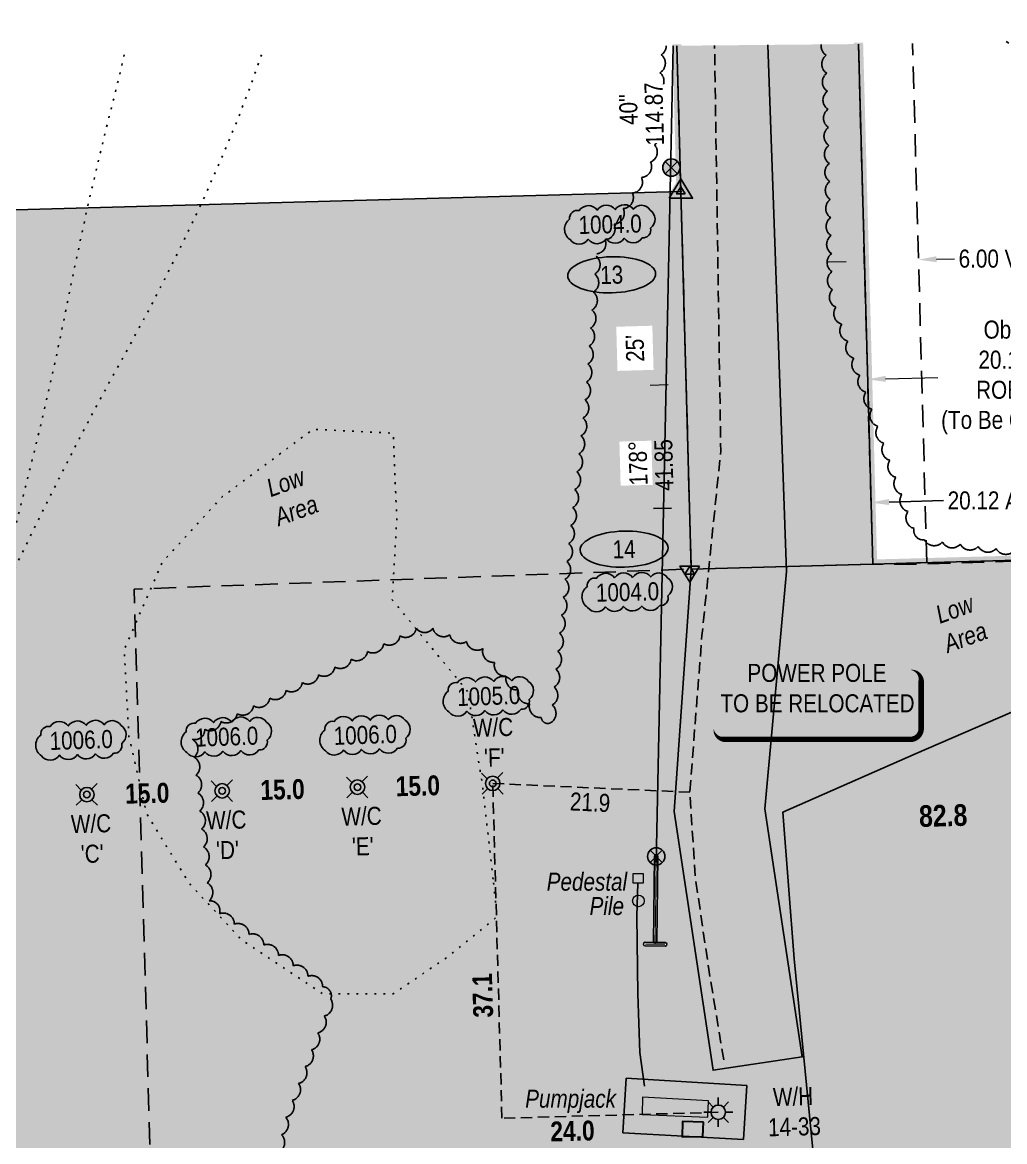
# Model space of a CAD drawing. Extents: x 647291 to 648963, y 5835206 to 5838613.
# Drawn here: x 648013 to 648557, y 5835649 to 5836269 of the extents above; entities that cross this region are included whole.
import ezdxf
from ezdxf.enums import TextEntityAlignment as Align

# ---------------------------------------------------------------- set-up
doc = ezdxf.new("R2010")
doc.units = 0
doc.header["$LTSCALE"] = 5
doc.header["$PDSIZE"] = 0.5
for name, pattern in [('0', [1, 1, 0]), ('CENTERLINEX3', [5, 2.5, -1, 0.5, -1]), ('foc-ACCESSROAD', [3.75, 2.5, -1.25]), ('foc-BUFFER', [16.75, 15, -1.75]), ('foc-DOT', [1, 0.2, -0.8]), ('foc-FLOWLINE', [3.75, 2.5, -1.25]), ('foc-TIELINE', [1.875, 1.25, -0.625]), ('foc-TOPO', [1, 0.2, -0.8]), ('UG_PIPE', [1.875, 1.25, -0.625])]:
    doc.linetypes.add(name, pattern=pattern)
doc.layers.get('Defpoints').update_dxf_attribs({"color": 9})
for name, color, linetype in [('AS-CABLE', 224, 'foc-CABLE'), ('AS-DRILL', 8, 'foc-DOT'), ('AS-FENCE', 48, 'foc-FENCE'), ('AS-PIPE-UG', 44, 'UG_PIPE'), ('AS-POWER', 104, 'foc-POWER'), ('AS-POWER-EXISTING-ANC', 72, 'Continuous'), ('AS-POWER-EXISTING-PP', 72, 'Continuous'), ('AS-POWER-T', 104, 'Continuous'), ('AS-ROADS', 254, 'Continuous'), ('AUX-BUFFER', 7, 'foc-BUFFER'), ('C-RW', 13, 'Continuous'), ('C-WS', 13, 'foc-ACCESSROAD'), ('C-WS-S', 8, 'Continuous'), ('F-EZE', 190, 'foc-FLOWLINE'), ('L-BD', 7, 'Continuous'), ('L-BD1', 253, 'Continuous'), ('L-MON', 1, 'Continuous'), ('P-ELEVATION', 7, 'Continuous'), ('P-PROPOSED', 10, 'Continuous'), ('P-PROPOSED-H', 21, 'Continuous'), ('P-TXT', 4, 'Continuous'), ('T-BUSH', 110, '0'), ('T-LOW-AREA', 48, 'foc-TOPO'), ('T-TIE', 201, 'foc-TIELINE')]:
    doc.layers.add(name, color=color, linetype=linetype)
for name, color, linetype, lineweight in [('AS-GENERAL', 48, 'Continuous', 18), ('C-AR-T', 13, 'Continuous', 9), ('F-EZE-T', 190, 'Continuous', 9), ('T-TEXT', 48, 'Continuous', 18), ('T-TIE-T', 201, 'Continuous', 18)]:
    doc.layers.add(name, color=color, linetype=linetype, lineweight=lineweight)
doc.layers.add('AS-STRUCTURE', color=7, linetype='Continuous', lineweight=30, true_color=0x595959)
doc.layers.add('AS-STRUCTURE-H', color=7, linetype='Continuous', true_color=0xa8a8a8)
doc.layers.add('AS-TRAPPER BOUNDARY', color=7, linetype='CENTERLINEX3', true_color=0xb85c00, transparency=0.6)
doc.styles.add('80', font='ARIALN.TTF', dxfattribs={"height": 10})
doc.styles.add('80CG', font='ARIALN.TTF', dxfattribs={"height": 10})
doc.styles.add('80L', font='ARIALN.TTF', dxfattribs={"height": 10})
doc.styles.add('BOLD', font='ARIALNB.TTF')
doc.styles.add('foc-LtypeFont', font='ARIALN.TTF', dxfattribs={"height": 7.35})
doc.styles.get("Standard").update_dxf_attribs({"font": 'ARIALN.TTF'})
doc.linetypes.add('foc-CABLE', pattern='A,2,-1,["C",foc-LtypeFont,S=0.2,R=0,X=-0.625,Y=-0.75],-1.24,8', length=12.24)
doc.linetypes.add('foc-FENCE', pattern='A,10,-1,["X",foc-LtypeFont,S=0.2,R=0,X=-0.625,Y=-0.75],-1.24', length=12.24)
doc.linetypes.add('foc-POWER', pattern='A,6,-1,["P",foc-LtypeFont,S=0.2,R=0,X=-0.625,Y=-0.75],-1.24,4', length=12.24)
doc.dimstyles.new('Compass 5 000', dxfattribs={"dimscale": 5, "dimtxt": 9, "dimasz": 2, "dimexe": 0.2, "dimexo": 0.0625, "dimgap": 0.5, "dimtad": 0, "dimtih": 1, "dimtoh": 1, "dimzin": 0, "dimdsep": 46, "dimtxsty": '80CG', "dimcen": 0.1, "dimse1": 1, "dimse2": 1, "dimclrd": 256, "dimclrt": 256, "dimaunit": 1, "dimadec": 4, "dimazin": 0, "dimtfac": 0.06, "dimtofl": 0, "dimtmove": 0, "dimatfit": 1, "dimfxl": 0.2, "dimtolj": 1, "dimtzin": 0, "dimlwd": -1, "dimarcsym": 0})

# ---------------------------------------------------------------- blocks, each defined once
blk = doc.blocks.new('*U527')
h = blk.add_hatch(color=255)
h.dxf.hatch_style = 1
edge = h.paths.add_edge_path()
edge.add_arc((0.11, 9.73), 0.2, -0.6601, 179.3399, ccw=False)
edge.add_line((0.31, 9.73), (0.2, 0.2))
edge.add_line((0.2, 0.2), (-0.2, 0.2))
edge.add_line((-0.2, 0.2), (-0.09, 9.73))
h = blk.add_hatch(color=255)
h.dxf.hatch_style = 1
edge = h.paths.add_edge_path()
edge.add_arc((-1.1, 0.01), 0.2, 89.3399, 269.3399, ccw=False)
edge.add_line((-1.1, 0.21), (0.2, 0.2))
edge.add_line((0.2, 0.2), (1.1, 0.19))
edge.add_arc((1.1, -0.01), 0.2, -90.6601, 89.3399, ccw=False)
edge.add_line((1.1, -0.21), (-1.1, -0.19))
at = {"color": 255, "flags": 128}
blk.add_lwpolyline([(-0.09, 9.73, -1), (0.31, 9.73), (0.2, 0.2), (-0.2, 0.2)], format="xyb", close=True, dxfattribs=at)
at = {"color": 72, "const_width": 0.1, "flags": 128}
for points in [[(0.11, 9.73), (0, 0)], [(-1.1, 0.01), (1.1, -0.01)]]:
    blk.add_lwpolyline(points, dxfattribs=at)
at = {"color": 255}
blk.add_lwpolyline([(-1.1, -0.19, -1), (-1.1, 0.21), (0.2, 0.2), (1.1, 0.19, -1), (1.1, -0.21)], format="xyb", close=True, dxfattribs=at)
blk = doc.blocks.new('POWERPOLE')
h = blk.add_hatch(color=255)
edge = h.paths.add_edge_path()
edge.add_arc((0, 0), 0.96, 0, 360)
at = {"linetype": 'Continuous'}
for p, q in [((0.68, -0.68), (-0.68, 0.68)), ((-0.68, -0.68), (0.68, 0.68))]:
    blk.add_line(p, q, dxfattribs=at)
blk.add_circle((0, 0), 0.96, dxfattribs=at)
blk = doc.blocks.new('WC')
at = {"layer": 'L-MON'}
h = blk.add_hatch(color=255, dxfattribs=at)
h.dxf.hatch_style = 1
edge = h.paths.add_edge_path()
edge.add_arc((0, 0), 0.9, 0, 360)
at = {"layer": 'L-MON', "color": 240, "flags": 128}
for points in [[(-0.62, 0.5), (-1.23, 1.12)], [(0.52, 0.61), (1.13, 1.21)], [(-1.18, -1.18), (-0.56, -0.57)], [(1.16, -1.18), (0.56, -0.57)]]:
    blk.add_lwpolyline(points, dxfattribs=at)
at = {"layer": 'L-MON', "color": 240}
for radius in [0.8, 0.373]:
    blk.add_circle((0, 0), radius, dxfattribs=at)
blk = doc.blocks.new('TRIA')
blk.add_hatch(color=255).paths.add_polyline_path([(-0.04, 1.52), (-1.47, -0.87), (1.39, -0.87)])
blk = doc.blocks.new('Hybrid_EC')
at = {"color": 251}
for points in [[(-1.3, -0.74), (0, 1.42), (1.3, -0.74)], [(0.47, -0.26), (0, 0.53), (-0.47, -0.26)]]:
    blk.add_lwpolyline(points, close=True, dxfattribs=at)
at = {"layer": 'Defpoints'}
blk.add_circle((0, 0), 0.05, dxfattribs=at)
at = {"xscale": 1.2, "yscale": 1.2, "zscale": 1.2}
blk.add_blockref('TRIA', (0.05, 0.06), dxfattribs=at)
blk = doc.blocks.new('*U533')
at = {"layer": 'P-ELEVATION'}
h = blk.add_hatch(color=111, dxfattribs=at)
h.dxf.hatch_style = 1
edge = h.paths.add_edge_path()
edge.add_ellipse((0, 0), major_axis=(-24.38, 0), ratio=0.410256, start_angle=0, end_angle=360)
at = {"layer": 'P-ELEVATION', "color": 7, "flags": 128}
blk.add_lwpolyline([(0, 0, 12.5, 0, 0), (13.2, -4, 0, 0, 0)], format="xyseb", dxfattribs=at)
at = {"layer": 'P-ELEVATION', "color": 7}
blk.add_ellipse((0, 0), major_axis=(-24.38, 0), ratio=0.410256, dxfattribs=at)
at = {"layer": 'P-ELEVATION', "style": '80'}
blk.add_attdef('ELEVATION', text='', height=10, dxfattribs=at).set_placement((0, 0), align=Align.MIDDLE_CENTER)
blk = doc.blocks.new('wa')
at = {"layer": 'P-ELEVATION'}
h = blk.add_hatch(color=111, dxfattribs=at)
h.dxf.hatch_style = 1
edge = h.paths.add_edge_path()
edge.add_arc((-17.35, -4.5), 6.1, 215, 325)
edge.add_arc((-7.35, -4.5), 6.1, 215, 325)
edge.add_arc((2.65, -4.5), 6.1, 215, 325)
edge.add_arc((12.65, -4.5), 6.1, 215, 325)
edge.add_arc((18.14, -3.7), 4.32, 263.43363, 373.43363)
edge.add_arc((18.85, 2.3), 6.1, 305, 415)
edge.add_arc((17.45, 4.39), 5.69, 30.69553, 140.69553)
edge.add_arc((8.05, 4.5), 6.1, 35, 145)
edge.add_arc((-1.95, 4.5), 6.1, 35, 145)
edge.add_arc((-11.95, 4.5), 6.1, 35, 145)
edge.add_arc((-18.04, 3.81), 4.33, 75.42608, 185.42608)
edge.add_arc((-18.36, -2.3), 6.96, 125, 235)
at = {"color": 240, "flags": 128}
blk.add_lwpolyline([(-22.35, -8, 0.520567), (-12.35, -8, 0.520567), (-2.35, -8, 0.520567), (7.65, -8, 0.520567), (17.65, -8, 0.520567), (22.35, -2.7, 0.520567), (22.35, 7.3, 0.520567), (13.05, 8, 0.520567), (3.05, 8, 0.520567), (-6.95, 8, 0.520567), (-16.95, 8, 0.520567), (-22.35, 3.4, 0.520567)], format="xyb", close=True, dxfattribs=at)
at = {"layer": 'P-ELEVATION', "color": 240, "flags": 128}
blk.add_lwpolyline([(0, 0, 12.5, 0, 0), (-12.42, -6.43, 0, 0, 0)], format="xyseb", dxfattribs=at)
at = {"layer": 'P-ELEVATION', "color": 240, "style": '80'}
blk.add_attdef('ELEVATION', text='', height=10, dxfattribs=at).set_placement((0, 0), align=Align.MIDDLE_CENTER)
blk = doc.blocks.new('*U534')
at = {"layer": 'P-ELEVATION'}
h = blk.add_hatch(color=111, dxfattribs=at)
h.dxf.hatch_style = 1
edge = h.paths.add_edge_path()
edge.add_ellipse((0, 0), major_axis=(-24.38, 0), ratio=0.410256, start_angle=0, end_angle=360)
at = {"layer": 'P-ELEVATION', "color": 7, "flags": 128}
blk.add_lwpolyline([(0, 0, 12.5, 0, 0), (-15.65, 0.45, 0, 0, 0)], format="xyseb", dxfattribs=at)
at = {"layer": 'P-ELEVATION', "color": 7}
blk.add_ellipse((0, 0), major_axis=(-24.38, 0), ratio=0.410256, dxfattribs=at)
at = {"layer": 'P-ELEVATION', "style": '80'}
blk.add_attdef('ELEVATION', text='', height=10, dxfattribs=at).set_placement((0, 0), align=Align.MIDDLE_CENTER)
blk = doc.blocks.new('Hybrid_RC')
at = {"color": 13}
for points in [[(0.91, 0.33), (-0.17, -1.47), (-1.25, 0.33)], [(-0.17, 0.33), (0.37, -0.57), (-0.71, -0.57)]]:
    blk.add_lwpolyline(points, close=True, dxfattribs=at)
at = {"rotation": 180}
blk.add_blockref('TRIA', (-0.21, -0.34), dxfattribs=at)
blk = doc.blocks.new('*U536')
at = {"layer": 'P-ELEVATION'}
h = blk.add_hatch(color=111, dxfattribs=at)
h.dxf.hatch_style = 1
edge = h.paths.add_edge_path()
edge.add_arc((-17.35, -4.5), 6.1, 215, 325)
edge.add_arc((-7.35, -4.5), 6.1, 215, 325)
edge.add_arc((2.65, -4.5), 6.1, 215, 325)
edge.add_arc((12.65, -4.5), 6.1, 215, 325)
edge.add_arc((18.14, -3.7), 4.32, 263.43363, 373.43363)
edge.add_arc((18.85, 2.3), 6.1, 305, 415)
edge.add_arc((17.45, 4.39), 5.69, 30.69553, 140.69553)
edge.add_arc((8.05, 4.5), 6.1, 35, 145)
edge.add_arc((-1.95, 4.5), 6.1, 35, 145)
edge.add_arc((-11.95, 4.5), 6.1, 35, 145)
edge.add_arc((-18.04, 3.81), 4.33, 75.42608, 185.42608)
edge.add_arc((-18.36, -2.3), 6.96, 125, 235)
at = {"color": 240, "flags": 128}
blk.add_lwpolyline([(-22.35, -8, 0.520567), (-12.35, -8, 0.520567), (-2.35, -8, 0.520567), (7.65, -8, 0.520567), (17.65, -8, 0.520567), (22.35, -2.7, 0.520567), (22.35, 7.3, 0.520567), (13.05, 8, 0.520567), (3.05, 8, 0.520567), (-6.95, 8, 0.520567), (-16.95, 8, 0.520567), (-22.35, 3.4, 0.520567)], format="xyb", close=True, dxfattribs=at)
at = {"layer": 'P-ELEVATION', "color": 240, "flags": 128}
blk.add_lwpolyline([(0, 0, 12.5, 0, 0), (13.98, 0.49, 0, 0, 0)], format="xyseb", dxfattribs=at)
at = {"layer": 'P-ELEVATION', "color": 240, "style": '80'}
blk.add_attdef('ELEVATION', text='', height=10, dxfattribs=at).set_placement((0, 0), align=Align.MIDDLE_CENTER)
blk = doc.blocks.new('GAS')
h = blk.add_hatch(color=255)
h.dxf.hatch_style = 1
edge = h.paths.add_edge_path()
edge.add_arc((0, 0), 0.9, 0, 360)
for p, q in [((0, 0.81), (0, 1.62)), ((-0.81, 0), (-1.62, 0)), ((-0.57, 0.57), (-1.14, 1.14)), ((0.57, 0.57), (1.14, 1.14)), ((1.62, 0), (0.81, 0)), ((-0.57, -0.57), (-1.14, -1.14)), ((0, -0.81), (0, -1.62)), ((1.14, -1.14), (0.57, -0.57))]:
    blk.add_line(p, q)
blk.add_circle((0, 0), 0.8)
blk = doc.blocks.new('*D573')
at = {"layer": 'Defpoints', "color": 0, "transparency": 16777216}
for p in [(648509.51, 5836137.52), (648480.16, 5836113.72), (648510.14, 5836114.54)]:
    blk.add_point(p, dxfattribs=at)
at = {"layer": 'F-EZE-T', "transparency": 16777216}
for p, q in [((648469.53, 5836136.42), (648459.54, 5836136.14)), ((648519.5, 5836137.79), (648529.5, 5836138.06))]:
    blk.add_line(p, q, dxfattribs=at)
for points in [[(648469.49, 5836138.08), (648469.58, 5836134.75), (648479.53, 5836136.69)], [(648519.46, 5836139.46), (648519.55, 5836136.12), (648509.51, 5836137.52)]]:
    blk.add_solid(points, dxfattribs=at)
at = {"layer": 'F-EZE-T', "transparency": 16777216, "insert": (648604.66, 5836138.06), "char_height": 10, "attachment_point": 5, "style": '80CG', "bg_fill": 3, "box_fill_scale": 1.1, "bg_fill_color": 256, "bg_fill_true_color": 13158600, "bg_fill_transparency": 0}
blk.add_mtext('\\A1;Fortis\\P6.00 Vegetation Control R/W\\PEZE 880172', dxfattribs=at)
blk = doc.blocks.new('*U579')
h = blk.add_hatch(color=255)
edge = h.paths.add_edge_path()
edge.add_line((-51.5, -20), (51.5, -20))
edge.add_arc((51.5, -14), 6, 270, 360)
edge.add_line((57.5, -14), (57.5, 12.5))
edge.add_arc((51.5, 12.5), 6, 0, 90)
edge.add_line((51.5, 18.5), (-51.5, 18.5))
edge.add_arc((-51.5, 12.5), 6, 90, 180)
edge.add_line((-57.5, 12.5), (-57.5, -14))
edge.add_arc((-51.5, -14), 6, 180, 270)
at = {"color": 104, "flags": 128}
blk.add_lwpolyline([(-51.5, -20, 3, 3, 0), (51.5, -20, 3, 3, 0.414214), (57.5, -14, 3, 3, 0), (57.5, 12.5, 3, 0, 0.414214), (51.5, 18.5, 0, 0, 0), (-51.5, 18.5, 0, 0, 0.414214), (-57.5, 12.5, 0, 0, 0), (-57.5, -14, 0, 3, 0.414214)], format="xyseb", close=True, dxfattribs=at)
blk.add_lwpolyline([(-89.36, -84.86, 0, 7.5, 0), (0, 0, 0, 0, 0)], format="xyseb", dxfattribs=at)
at = {"color": 104, "style": '80'}
blk.add_attdef('ENTER_TEXT_001', (-26.85, -4.92), '', height=10, dxfattribs=at)
blk = doc.blocks.new('*D580')
at = {"layer": 'C-AR-T', "transparency": 16777216}
for p, q in [((648370.8, 5836068.19), (648360.8, 5836067.91)), ((648491.32, 5836071.49), (648520.23, 5836072.29))]:
    blk.add_line(p, q, dxfattribs=at)
for points in [[(648370.75, 5836069.85), (648370.84, 5836066.52), (648380.79, 5836068.46)], [(648491.28, 5836073.16), (648491.37, 5836069.83), (648481.32, 5836071.22)]]:
    blk.add_solid(points, dxfattribs=at)
at = {"layer": 'Defpoints', "color": 0, "transparency": 16777216}
for p in [(648480.9, 5836086.85), (648380.36, 5836084.09), (648481.32, 5836071.22)]:
    blk.add_point(p, dxfattribs=at)
at = {"layer": 'C-AR-T', "transparency": 16777216, "insert": (648568.2, 5836072.29), "char_height": 10, "attachment_point": 5, "style": '80CG'}
blk.add_mtext('\\A1;Obsidian\\P20.12 A/R\\PROE 4426\\P(To Be Cancelled)', dxfattribs=at)
blk = doc.blocks.new('*D581')
at = {"layer": 'Defpoints', "color": 0, "transparency": 16777216}
for p in [(648382.6, 5836002.45), (648483.14, 5836005.21), (648483.2, 5836002.98)]:
    blk.add_point(p, dxfattribs=at)
at = {"layer": 'P-TXT', "transparency": 16777216}
for p, q in [((648372.67, 5835999.95), (648362.67, 5835999.68)), ((648493.19, 5836003.26), (648523.41, 5836004.09))]:
    blk.add_line(p, q, dxfattribs=at)
for points in [[(648372.62, 5836001.62), (648372.71, 5835998.29), (648382.66, 5836000.23)], [(648493.15, 5836004.93), (648493.24, 5836001.59), (648483.2, 5836002.98)]]:
    blk.add_solid(points, dxfattribs=at)
at = {"layer": 'P-TXT', "transparency": 16777216, "insert": (648551.15, 5836004.09), "char_height": 10, "attachment_point": 5, "style": '80CG'}
blk.add_mtext('\\A1;20.12 A/R', dxfattribs=at)

msp = doc.modelspace()

# ---------------------------------------------------------------- hatches: boundary and pattern name
at = {"layer": 'AS-STRUCTURE-H'}
h = msp.add_hatch(color=256, dxfattribs=at)
h.dxf.hatch_style = 1
h.paths.add_polyline_path([(648390.475, 5835659.697), (648378.78, 5835660.052), (648378.665, 5835651.547), (648390.09, 5835651.822)])
at = {"layer": 'P-PROPOSED-H'}
h = msp.add_hatch(color=256, dxfattribs=at)
h.dxf.hatch_style = 1
h.paths.add_polyline_path([(648476.227, 5836256.981), (648375.643, 5836256.066), (648383.599, 5835966.156), (648484.132, 5835968.914)])
h = msp.add_hatch(color=256, dxfattribs=at)
h.dxf.hatch_style = 1
h.paths.add_polyline_path([(648377.861, 5836175.264), (647540.211, 5836152.278), (647556.665, 5835552.677), (648085.965, 5835567.202), (648091.966, 5835348.499), (648701.064, 5835365.214), (648699.696, 5835415.075), (648736.445, 5835458.342), (648742.55, 5835559.932), (648691.888, 5835699.592), (648684.347, 5835974.409), (648383.599, 5835966.156)])

# ---------------------------------------------------------------- linework, layer by layer
at = {"layer": 'AS-CABLE', "flags": 128}
msp.add_lwpolyline([(648354.1, 5835792.132), (648353.435, 5835773.802), (648354.075, 5835730.807), (648355.215, 5835698.227), (648357.655, 5835679.587)], dxfattribs=at)
at = {"layer": 'AS-DRILL', "flags": 128}
for points in [[(647849.862, 5835287.344), (647849.352, 5835288.216), (647838.389, 5835301.639), (647822.687, 5835319.57), (647806.525, 5835337.788), (647791.085, 5835355.326), (647773.158, 5835372.389), (647759.986, 5835382.794), (647741.246, 5835395.331), (647739.309, 5835396.522), (647737.719, 5835397.825), (647736.715, 5835399.595), (647736.589, 5835402.093), (647737.385, 5835405.518), (647738.859, 5835409.665), (647740.77, 5835414.275), (647742.866, 5835419.391), (647745.151, 5835424.863), (647747.628, 5835430.591), (647750.397, 5835436.578), (647753.554, 5835442.977), (647756.904, 5835449.582), (647760.442, 5835456.643), (647764.262, 5835464.262), (647768.315, 5835472.439), (647772.405, 5835481.067), (647776.678, 5835490.251), (647781.129, 5835500.141), (647785.862, 5835510.64), (647790.591, 5835521.289), (647795.41, 5835532.24), (647800.158, 5835543.89), (647805.025, 5835556.544), (647810.26, 5835570.309), (647815.968, 5835584.939), (647822.312, 5835600.039), (647829.352, 5835615.26), (647837.032, 5835630.851), (647845.34, 5835647.161), (647854.175, 5835664.237), (647863.693, 5835681.884), (647873.699, 5835699.947), (647883.886, 5835718.615), (647893.943, 5835738.28), (647904.023, 5835758.846), (647914.338, 5835779.869), (647925.319, 5835802.063), (647936.581, 5835824.866), (647947.942, 5835847.722), (647959.365, 5835870.129), (647970.854, 5835892.089), (647982.149, 5835913.792), (647993.342, 5835935.592), (648004.331, 5835957.486), (648015.353, 5835979.981), (648026.563, 5836002.833), (648038.027, 5836025.592), (648049.459, 5836047.749), (648061.012, 5836069.21), (648072.578, 5836090.221), (648083.707, 5836110.819), (648094.094, 5836131.144), (648104.036, 5836151.306), (648113.716, 5836171.86), (648123.124, 5836193.105), (648132.215, 5836214.942), (648140.831, 5836237.564), (648146.531, 5836253.982)], [(647851.413, 5835313.741), (647860.425, 5835310.164), (647860.741, 5835316.226), (647857.568, 5835331.737), (647852.281, 5835336.178), (647845.51, 5835333.471), (647845.407, 5835333.568), (647845.407, 5835333.568), (647845.443, 5835334.019), (647845.813, 5835335.031), (647846.662, 5835336.708), (647847.793, 5835338.993), (647848.998, 5835342.131), (647850.481, 5835346.028), (647852.199, 5835350.382), (647854.146, 5835355.443), (647856.263, 5835361.511), (647858.655, 5835368.387), (647861.376, 5835375.973), (647864.327, 5835384.216), (647867.456, 5835393.166), (647870.57, 5835402.615), (647873.568, 5835412.61), (647876.389, 5835423.452), (647879.237, 5835435.093), (647882.219, 5835447.24), (647885.332, 5835460.04), (647888.429, 5835473.34), (647891.853, 5835487.401), (647895.733, 5835502.926), (647899.601, 5835518.851), (647903.632, 5835535.981), (647907.741, 5835553.814), (647912.082, 5835572.305), (647916.345, 5835590.042), (647921.104, 5835609.546), (647925.859, 5835629.2), (647930.274, 5835648.493), (647934.587, 5835667.883), (647938.906, 5835687.073), (647943.09, 5835705.759), (647947.452, 5835725.151), (647951.771, 5835744.341), (647960.657, 5835782.779), (647969.037, 5835821.401), (647977.75, 5835860.584), (647982.375, 5835879.584), (647987.013, 5835898.133), (647991.642, 5835916.983), (647996.167, 5835935.979), (648000.643, 5835954.924), (648005.215, 5835974.021), (648009.991, 5835992.975), (648014.908, 5836012.234), (648019.947, 5836032.396), (648024.743, 5836052.351), (648028.981, 5836070.889), (648033.191, 5836090.376), (648037.111, 5836109.504), (648041.158, 5836129.437), (648049.702, 5836169.215), (648059.151, 5836208.87), (648063.929, 5836227.774), (648068.643, 5836247.126), (648069.994, 5836253.286)]]:
    msp.add_lwpolyline(points, dxfattribs=at)
at = {"layer": 'AS-FENCE', "flags": 128}
for points in [[(648455.155, 5835601.242), (648457.425, 5835562.197), (648520.48, 5835581.577), (648579.77, 5835602.387), (648586.835, 5835606.057), (648588.53, 5835613.162), (648602.565, 5835703.722), (648614.09, 5835785.467), (648624.08, 5835853.567), (648632.725, 5835916.617), (648573.95, 5835892.452), (648508.15, 5835863.912), (648434.38, 5835831.532), (648440.545, 5835750.152)], [(648412.52, 5835650.042), (648414.385, 5835679.947), (648347.64, 5835684.087), (648345.725, 5835653.852)]]:
    msp.add_lwpolyline(points, close=True, dxfattribs=at)
at = {"layer": 'AS-GENERAL'}
msp.add_lwpolyline([(648356.916, 5835792.047), (648351.484, 5835792.047), (648351.484, 5835797.566), (648356.916, 5835797.566)], close=True, dxfattribs=at)
at = {"layer": 'AS-GENERAL', "flags": 128}
msp.add_lwpolyline([(648356.6, 5835673.572), (648356.5, 5835663.997), (648392.78, 5835662.482), (648393.185, 5835671.552)], close=True, dxfattribs=at)
at = {"layer": 'AS-GENERAL'}
msp.add_circle((648354.36, 5835782.327), 3.231, dxfattribs=at)
at = {"layer": 'AS-PIPE-UG', "flags": 128}
msp.add_lwpolyline([(648401.61, 5835694.222), (648393.37, 5835744.272), (648385.9, 5835795.357), (648382.805, 5835842.497), (648389.56, 5835929.352), (648399.955, 5836031.427), (648396.534, 5836256.256)], dxfattribs=at)
at = {"layer": 'AS-POWER', "flags": 128}
msp.add_lwpolyline([(648373.515, 5836256.047), (648364.125, 5835803.557)], dxfattribs=at)
at = {"layer": 'AS-ROADS', "const_width": 24.993, "flags": 128}
msp.add_lwpolyline([(648409.71, 5835765.442), (648416.935, 5835917.322), (648419.74, 5835970.162), (648423.965, 5836038.422), (648423.97, 5836176.187), (648423.494, 5836256.502)], dxfattribs=at)
at = {"layer": 'AS-STRUCTURE', "flags": 128}
msp.add_lwpolyline([(648390.475, 5835659.697), (648378.78, 5835660.052), (648378.665, 5835651.547), (648390.09, 5835651.822)], close=True, dxfattribs=at)
at = {"layer": 'AS-TRAPPER BOUNDARY', "color": 52, "true_color": 0xbadd22, "const_width": 5, "flags": 128}
msp.add_lwpolyline([(648375.696, 5836256.872), (648383.599, 5835966.156), (648074.966, 5835955.067), (648085.904, 5835566.909), (648091.966, 5835348.499), (648701.064, 5835365.214), (648684.347, 5835974.409), (648484.132, 5835968.914), (648476.335, 5836257.787)], dxfattribs=at)
at = {"layer": 'AUX-BUFFER', "color": 251, "linetype": 'foc-BUFFER', "flags": 128}
msp.add_lwpolyline([(647519.716, 5836248.934, 0.750889), (647812.669, 5835334.682), (648287.353, 5835347.708, 0.724801), (648558.124, 5836258.381, 0.724801)], format="xyb", dxfattribs=at)
at = {"layer": 'C-RW', "flags": 128}
msp.add_lwpolyline([(648375.643, 5836256.066), (648383.599, 5835966.156), (648374.147, 5835831.824), (648395.668, 5835688.472), (648445.099, 5835695.893), (648424.472, 5835833.294), (648436.421, 5835964.852), (648425.99, 5836256.51)], dxfattribs=at)
at = {"layer": 'C-WS', "flags": 128}
msp.add_lwpolyline([(648476.227, 5836256.981), (648484.132, 5835968.914), (648510.228, 5835968.883), (648684.347, 5835974.409), (648701.064, 5835365.214), (648162.085, 5835350.242), (648091.87, 5835348.497), (648085.965, 5835567.202), (648074.966, 5835955.067), (648383.599, 5835966.156), (648375.643, 5836256.066)], dxfattribs=at)
at = {"layer": 'F-EZE'}
msp.add_lwpolyline([(648476.227, 5836256.981), (648484.132, 5835968.914), (648514.112, 5835969.737), (648506.222, 5836257.254)], dxfattribs=at)
at = {"layer": 'P-PROPOSED', "flags": 128}
msp.add_lwpolyline([(648476.227, 5836256.981), (648484.132, 5835968.914), (648383.599, 5835966.156), (648377.861, 5836175.264), (648375.643, 5836256.066)], dxfattribs=at)
msp.add_lwpolyline([(648377.861, 5836175.264), (647540.211, 5836152.278), (647556.665, 5835552.677), (648085.965, 5835567.202), (648091.966, 5835348.499), (648701.064, 5835365.214), (648699.696, 5835415.075), (648736.445, 5835458.342), (648742.55, 5835559.932), (648691.888, 5835699.592), (648684.347, 5835974.409), (648383.599, 5835966.156)], close=True, dxfattribs=at)
at = {"layer": 'T-BUSH', "flags": 128}
for points in [[(648168.318, 5835287.344, -0.2371127), (648171.237, 5835291.981, -0.5205671), (648171.912, 5835301.956, -0.5205671), (648172.586, 5835311.93, -0.5205671), (648173.26, 5835321.904, -0.5205671), (648173.934, 5835331.879, -0.5205671), (648175.157, 5835341.796, -0.5205671), (648176.566, 5835351.693, -0.5205671), (648180.754, 5835359.849, -0.5205671), (648189.045, 5835365.434, -0.5205671), (648197.337, 5835371.02, -0.5205671), (648205.628, 5835376.605, -0.5205671), (648213.92, 5835382.19, -0.5205671), (648222.211, 5835387.775, -0.5205671), (648230.502, 5835393.36, -0.5205671), (648240.281, 5835394.797, -0.5205671), (648250.232, 5835395.75, -0.5205671), (648260.184, 5835396.703, -0.5205671), (648269.981, 5835395.27, -0.5205671), (648279.728, 5835393.046, -0.5205671), (648289.475, 5835390.823, -0.5205671), (648299.222, 5835388.6, -0.5205671), (648308.968, 5835386.376, -0.5205671), (648318.715, 5835384.153, -0.5205671), (648328.462, 5835381.93, -0.5205671), (648338.209, 5835379.706, -0.5205671), (648347.955, 5835377.483, -0.5205671), (648357.702, 5835375.26, -0.5205671), (648367.29, 5835372.464, -0.5205671), (648376.786, 5835369.341, -0.5205671), (648386.283, 5835366.217, -0.5205671), (648395.78, 5835363.093, -0.5205671), (648405.276, 5835359.97, -0.5205671), (648412.071, 5835354.24, -0.5205671), (648414.848, 5835344.637, -0.5205671), (648420.253, 5835338.35, -0.5205671), (648430.237, 5835337.845, -0.5205671), (648440.222, 5835337.34, -0.5205671), (648450.206, 5835336.835, -0.5205671), (648459.032, 5835338.607, -0.5205671), (648464.5, 5835346.976, -0.5205671), (648469.969, 5835355.344, -0.5205671), (648475.438, 5835363.713, -0.5205671), (648480.906, 5835372.082, -0.5205671), (648486.375, 5835380.45, -0.5205671), (648492.601, 5835388.023, -0.5205671), (648501.854, 5835391.351, -0.5205671), (648511.714, 5835392.997, -0.5205671), (648521.575, 5835394.643, -0.5205671), (648531.436, 5835396.289, -0.5205671), (648541.296, 5835397.935, -0.5205671), (648551.157, 5835399.581, -0.5205671), (648561.018, 5835401.227, -0.5205671), (648570.878, 5835402.873, -0.5205671), (648580.739, 5835404.519, -0.5205671), (648590.6, 5835406.165, -0.5205671), (648600.119, 5835403.478, -0.5205671), (648609.599, 5835400.307, -0.5205671), (648619.08, 5835397.135, -0.5205671), (648628.561, 5835393.964, -0.5205671), (648638.041, 5835390.792, -0.5205671), (648647.522, 5835387.621, -0.5205671), (648657.003, 5835384.45, -0.5205671), (648666.484, 5835381.278, -0.5205671), (648673.953, 5835385.908, -0.5205671), (648680.717, 5835393.268, -0.5205671), (648687.482, 5835400.629, -0.5205671), (648694.246, 5835407.99, -0.5205671), (648701.011, 5835415.351, -0.5205671), (648707.775, 5835422.712, -0.5205671), (648714.54, 5835430.073, -0.5205671), (648721.304, 5835437.434, -0.5205671), (648728.069, 5835444.795, -0.5205671), (648734.833, 5835452.156, -0.5205671), (648739.572, 5835460.377, -0.5205671), (648740.171, 5835470.357, -0.5205671), (648740.771, 5835480.336, -0.5205671), (648741.371, 5835490.315, -0.5205671), (648741.97, 5835500.294, -0.5205671), (648742.57, 5835510.273, -0.5205671), (648743.17, 5835520.252, -0.5205671), (648743.769, 5835530.231, -0.5205671), (648744.369, 5835540.21, -0.5205671), (648744.969, 5835550.189, -0.5205671), (648745.569, 5835560.168, -0.5205671), (648742.256, 5835569.584, -0.5205671), (648738.863, 5835578.988, -0.5205671), (648735.471, 5835588.392, -0.5205671), (648732.078, 5835597.796, -0.5205671), (648728.686, 5835607.199, -0.5205671), (648725.293, 5835616.603, -0.5205671), (648721.901, 5835626.007, -0.5205671), (648718.508, 5835635.411, -0.5205671), (648715.116, 5835644.815, -0.5205671), (648711.723, 5835654.219, -0.5205671), (648708.331, 5835663.623, -0.5205671), (648704.938, 5835673.027, -0.5205671), (648701.545, 5835682.43, -0.5205671), (648699.024, 5835692.036, -0.5205671), (648697.942, 5835701.974, -0.5205671), (648696.859, 5835711.912, -0.5205671), (648695.776, 5835721.851, -0.5205671), (648694.694, 5835731.789, -0.5205671), (648694.022, 5835741.738, -0.5205671), (648694.603, 5835751.718, -0.5205671), (648695.184, 5835761.698, -0.5205671), (648695.765, 5835771.678, -0.5205671), (648696.346, 5835781.659, -0.5205671), (648696.927, 5835791.639, -0.5205671), (648697.508, 5835801.619, -0.5205671), (648698.089, 5835811.599, -0.5205671), (648698.67, 5835821.58, -0.5205671), (648699.251, 5835831.56, -0.5205671), (648699.832, 5835841.54, -0.5205671), (648698.028, 5835851.137, -0.5205671), (648694.348, 5835860.432, -0.5205671), (648690.668, 5835869.727, -0.5205671), (648686.989, 5835879.023, -0.5205671), (648683.309, 5835888.318, -0.5205671), (648679.629, 5835897.613, -0.5205671), (648675.95, 5835906.908, -0.5205671), (648672.698, 5835916.361, -0.5205671), (648669.486, 5835925.828, -0.5205671), (648666.274, 5835935.295, -0.5205671), (648663.062, 5835944.762, -0.5205671), (648659.851, 5835954.229, -0.5205671), (648656.639, 5835963.696, -0.5205671), (648651.933, 5835970.93, -0.5205671), (648641.956, 5835970.287, -0.5205671), (648631.98, 5835969.643, -0.5205671), (648622.006, 5835969.066, -0.5205671), (648612.081, 5835970.269, -0.5205671), (648602.157, 5835971.473, -0.5205671), (648592.232, 5835972.676, -0.5205671), (648582.308, 5835973.88, -0.5205671), (648572.384, 5835975.083, -0.5205671), (648562.459, 5835976.287, -0.5205671), (648552.535, 5835977.49, -0.5205671), (648542.61, 5835978.694, -0.5205671), (648532.686, 5835979.897, -0.5205671), (648522.761, 5835981.101, -0.5205671), (648512.837, 5835982.304, -0.5205671), (648507.036, 5835988.649, -0.5205671), (648503.706, 5835998.075, -0.5205671), (648500.376, 5836007.501, -0.5205671), (648497.046, 5836016.927, -0.5205671), (648493.716, 5836026.354, -0.5205671), (648490.386, 5836035.78, -0.5205671), (648487.056, 5836045.206, -0.5205671), (648483.726, 5836054.632, -0.5205671), (648480.396, 5836064.059, -0.5205671), (648477.067, 5836073.485, -0.5205671), (648473.737, 5836082.911, -0.5205671), (648470.407, 5836092.337, -0.5205671), (648467.077, 5836101.764, -0.5205671), (648463.747, 5836111.19, -0.5205671), (648461.834, 5836120.877, -0.5205671), (648461.59, 5836130.871, -0.5205671), (648461.345, 5836140.865, -0.5205671), (648461.101, 5836150.859, -0.5205671), (648460.857, 5836160.853, -0.5205671), (648460.612, 5836170.847, -0.5205671), (648460.368, 5836180.842, -0.5205671), (648460.123, 5836190.836, -0.5205671), (648459.879, 5836200.83, -0.5205671), (648459.635, 5836210.824, -0.5205671), (648459.37, 5836220.817, -0.5205671), (648459.034, 5836230.809, -0.5205671), (648458.697, 5836240.8, -0.5205671), (648458.361, 5836250.792, -0.2929222), (648455.653, 5836256.794)], [(648369.782, 5836256.013, -0.2459843), (648367.038, 5836251.068, -0.5205671), (648366.279, 5836241.1, -0.5205671), (648365.52, 5836231.131, -0.5205671), (648364.76, 5836221.163, -0.5205671), (648364.001, 5836211.195, -0.5205671), (648363.242, 5836201.227, -0.5205671), (648361.116, 5836191.686, -0.5205671), (648356.058, 5836183.063, -0.5205671), (648351, 5836174.439, -0.5205671), (648345.943, 5836165.816, -0.5205671), (648340.885, 5836157.193, -0.5205671), (648335.827, 5836148.569, -0.5205671), (648331.287, 5836140.828)], [(648330.884, 5836139.539, -0.5205671), (648330.124, 5836129.571, -0.5205671), (648329.364, 5836119.603, -0.5205671), (648328.604, 5836109.634, -0.5205671), (648327.844, 5836099.666, -0.5205671), (648327.084, 5836089.698, -0.5205671), (648326.324, 5836079.73, -0.5205671), (648325.564, 5836069.762, -0.5205671), (648324.8, 5836059.794, -0.5205671), (648323.661, 5836049.862, -0.5205671), (648322.522, 5836039.93, -0.5205671), (648321.383, 5836029.998, -0.5205671), (648320.244, 5836020.066, -0.5205671), (648319.105, 5836010.134, -0.5205671), (648317.966, 5836000.202, -0.5205671), (648316.828, 5835990.27, -0.5205671), (648315.711, 5835980.335, -0.5205671), (648314.698, 5835970.39, -0.5205671), (648313.685, 5835960.444, -0.5205671), (648312.672, 5835950.498, -0.5205671), (648311.658, 5835940.553, -0.5205671), (648310.645, 5835930.607, -0.5205671), (648309.632, 5835920.661, -0.5205671), (648308.619, 5835910.716, -0.5205671), (648307.605, 5835900.77, -0.5205671), (648306.592, 5835890.824, -0.5205671), (648305.579, 5835880.879, -0.5205671), (648300.532, 5835883.934, -0.5205671), (648294.068, 5835891.56, -0.5205671), (648287.603, 5835899.185, -0.5205671), (648281.139, 5835906.811, -0.5205671), (648274.674, 5835914.437, -0.5205671), (648268.21, 5835922.062, -0.5205671), (648259.101, 5835925.995, -0.5205671), (648249.799, 5835929.657, -0.5205671), (648240.497, 5835933.32, -0.5205671), (648231.322, 5835933.375, -0.5205671), (648222.302, 5835929.066, -0.5205671), (648213.281, 5835924.756, -0.5205671), (648204.26, 5835920.446, -0.5205671), (648195.24, 5835916.137, -0.5205671), (648186.219, 5835911.827, -0.5205671), (648177.199, 5835907.518, -0.5205671), (648168.178, 5835903.208, -0.5205671), (648159.158, 5835898.899, -0.5205671), (648150.137, 5835894.589, -0.5205671), (648141.117, 5835890.28, -0.5205671), (648132.096, 5835885.97, -0.5205671), (648123.076, 5835881.661, -0.5205671), (648114.055, 5835877.351, -0.5205671), (648107.167, 5835871.847, -0.5205671), (648108.203, 5835861.904, -0.5205671), (648109.239, 5835851.96, -0.5205671), (648110.274, 5835842.017, -0.5205671), (648111.31, 5835832.074, -0.5205671), (648112.346, 5835822.13, -0.5205671), (648113.382, 5835812.187, -0.5205671), (648114.417, 5835802.244, -0.5205671), (648115.453, 5835792.3, -0.5205671), (648116.489, 5835782.357, -0.5205671), (648122.317, 5835775.216, -0.5205671), (648130.475, 5835769.438, -0.5205671), (648138.633, 5835763.66, -0.5205671), (648146.791, 5835757.882, -0.5205671), (648154.949, 5835752.103, -0.5205671), (648163.107, 5835746.325, -0.5205671), (648171.265, 5835740.547, -0.5205671), (648179.424, 5835734.769, -0.5205671), (648183.869, 5835727.86, -0.5205671), (648180.315, 5835718.516, -0.5205671), (648176.76, 5835709.172, -0.5205671), (648173.206, 5835699.828, -0.5205671), (648169.652, 5835690.484, -0.5205671), (648166.097, 5835681.14, -0.5205671), (648162.543, 5835671.797, -0.5205671), (648158.989, 5835662.453, -0.5205671), (648156.594, 5835652.786, -0.5205671), (648154.819, 5835642.948, -0.5205671), (648153.043, 5835633.11, -0.5205671), (648151.267, 5835623.272, -0.5205671), (648149.491, 5835613.434, -0.5205671), (648147.715, 5835603.596, -0.5205671), (648150.422, 5835596.155, -0.5205671), (648159.591, 5835592.17, -0.5205671), (648168.759, 5835588.184, -0.5205671), (648177.927, 5835584.199, -0.5205671), (648187.096, 5835580.214, -0.5205671), (648196.264, 5835576.228, -0.5205671), (648205.151, 5835571.663, -0.5205671), (648213.961, 5835566.937, -0.5205671), (648222.77, 5835562.21, -0.5205671), (648231.579, 5835557.483, -0.5205671), (648240.388, 5835552.757, -0.5205671), (648249.197, 5835548.03, -0.5205671), (648258.006, 5835543.304, -0.5205671), (648266.816, 5835538.577, -0.5205671), (648275.625, 5835533.85, -0.5205671), (648278.922, 5835526.663, -0.5205671), (648276.56, 5835516.949, -0.5205671), (648274.198, 5835507.235, -0.5205671), (648271.836, 5835497.521, -0.5205671), (648269.474, 5835487.807, -0.5205671), (648267.112, 5835478.093, -0.5205671), (648261.897, 5835470.983, -0.5205671), (648252.437, 5835467.75, -0.5205671), (648242.977, 5835464.516, -0.5205671), (648234.137, 5835467.406, -0.5205671), (648225.515, 5835472.467, -0.5205671), (648217.153, 5835477.807, -0.5205671), (648211.455, 5835486.022, -0.5205671), (648205.758, 5835494.236, -0.5205671), (648200.061, 5835502.451, -0.5205671), (648194.363, 5835510.666, -0.5205671), (648188.666, 5835518.881, -0.5205671), (648182.968, 5835527.095, -0.5205671), (648177.271, 5835535.31, -0.5205671), (648171.557, 5835543.513, -0.5205671), (648165.78, 5835551.672, -0.5205671), (648160.003, 5835559.831, -0.5205671), (648154.226, 5835567.99, -0.5205671), (648145.974, 5835570.883, -0.5205671), (648136.006, 5835570.125, -0.5205671), (648126.038, 5835569.366, -0.5205671), (648116.069, 5835568.608, -0.5205671), (648106.101, 5835567.849, -0.5205671), (648096.133, 5835567.091, -0.5205671), (648086.164, 5835566.332, -0.5205671), (648076.196, 5835565.574, -0.5205671), (648066.228, 5835564.815, -0.5205671), (648056.26, 5835564.057, -0.5205671), (648046.291, 5835563.298, -0.5205671), (648036.323, 5835562.54, -0.5205671), (648026.355, 5835561.781, -0.5205671), (648016.386, 5835561.023, -0.5205671), (648006.4, 5835560.87, -0.5205671), (647996.405, 5835561.043, -0.5205671), (647986.409, 5835561.215, -0.5205671), (647976.413, 5835561.388, -0.5205671), (647966.418, 5835561.56, -0.5205671), (647957.313, 5835564.675, -0.5205671), (647948.882, 5835570.024, -0.5205671), (647938.937, 5835571.041, -0.5205671), (647928.991, 5835572.057, -0.5205671), (647919.046, 5835573.074, -0.5205671), (647909.092, 5835573.338, -0.5205671), (647899.127, 5835572.543, -0.5205671), (647889.161, 5835571.748, -0.5205671), (647879.196, 5835570.953, -0.5205671), (647869.231, 5835570.158, -0.5205671), (647859.265, 5835569.363, -0.5205671), (647849.286, 5835568.775, -0.5205671), (647839.301, 5835568.284, -0.5205671), (647829.316, 5835567.793, -0.5205671), (647819.331, 5835567.303, -0.5205671), (647809.346, 5835566.812, -0.5205671), (647799.361, 5835566.321, -0.5205671), (647789.742, 5835567.694, -0.5205671), (647780.686, 5835571.928, -0.5205671), (647771.63, 5835576.162, -0.5205671), (647762.573, 5835580.395, -0.5205671), (647753.462, 5835584.248, -0.5205671), (647743.577, 5835582.756, -0.5205671), (647733.691, 5835581.264, -0.5205671), (647723.806, 5835579.771, -0.5205671), (647713.921, 5835578.279, -0.5205671), (647704.036, 5835576.787, -0.5205671), (647694.151, 5835575.295, -0.5205671), (647684.266, 5835573.802, -0.5205671), (647674.381, 5835572.31, -0.5205671), (647664.766, 5835569.64, -0.5205671), (647655.22, 5835566.671, -0.5205671), (647645.674, 5835563.702, -0.5205671), (647636.128, 5835560.733, -0.5205671), (647626.582, 5835557.764, -0.5205671), (647617.036, 5835554.795, -0.5205671), (647607.047, 5835555.166, -0.5205671), (647597.057, 5835555.545, -0.5205671), (647587.067, 5835555.924, -0.5205671), (647577.077, 5835556.303, -0.5205671), (647567.087, 5835556.682, -0.5205671), (647557.097, 5835557.061, -0.5205671), (647547.107, 5835557.44, -0.5205671), (647546.145, 5835548.917, -0.5205671), (647546.665, 5835538.933, -0.5205671), (647547.184, 5835528.949, -0.5205671), (647547.703, 5835518.966, -0.5205671), (647548.222, 5835508.982, -0.5205671), (647548.742, 5835498.999, -0.5205671), (647549.261, 5835489.015, -0.5205671), (647549.78, 5835479.031, -0.5205671), (647550.3, 5835469.048, -0.5205671), (647550.819, 5835459.064, -0.5205671), (647551.338, 5835449.081, -0.5205671), (647551.857, 5835439.097, -0.5205671), (647552.157, 5835429.112, -0.5205671), (647551.791, 5835419.121, -0.5205671), (647551.425, 5835409.131, -0.5205671), (647551.058, 5835399.14, -0.5205671), (647550.692, 5835389.15, -0.5205671), (647550.326, 5835379.16, -0.5205671), (647549.96, 5835369.169, -0.5205671), (647549.594, 5835359.179, -0.5205671), (647549.228, 5835349.188, -0.5205671), (647549.263, 5835339.202, -0.5205671), (647549.838, 5835329.222, -0.5205671), (647550.413, 5835319.241, -0.5205671), (647550.989, 5835309.261, -0.5205671), (647551.564, 5835299.28, -0.5205671), (647552.139, 5835289.299, -0.1151297), (647554.106, 5835287.344, -0.1151297)]]:
    msp.add_lwpolyline(points, format="xyb", dxfattribs=at)
at = {"layer": 'T-LOW-AREA', "flags": 128}
msp.add_lwpolyline([(648273.855, 5835794.287), (648267.915, 5835846.362), (648259.895, 5835898.082), (648217.935, 5835949.137), (648220.47, 5835993.772), (648218.485, 5836041.417), (648174.06, 5836043.567), (648123.885, 5836006.257), (648090.585, 5835969.907), (648069.45, 5835921.512), (648072.075, 5835873.367), (648081.935, 5835830.522), (648105.265, 5835792.327), (648134.25, 5835760.932), (648179.335, 5835730.817), (648218.46, 5835730.747), (648248.705, 5835751.317), (648276.035, 5835773.562), (648273.855, 5835794.287)], dxfattribs=at)
at = {"layer": 'T-TIE'}
for p, q in [((648278.731, 5835661.902), (648273.641, 5835847.376)), ((648273.641, 5835847.376), (648382.805, 5835842.497)), ((648398.605, 5835665.192), (648278.731, 5835661.902))]:
    msp.add_line(p, q, dxfattribs=at)

# ---------------------------------------------------------------- block references
at = {"layer": 'AS-POWER-EXISTING-ANC', "color": 2, "xscale": 4.998555499999966, "yscale": 4.998555499999966, "zscale": 4.998555499999966}
msp.add_blockref('*U527', (648363.635, 5835758.312), dxfattribs=at)
at = {"layer": 'AS-POWER-EXISTING-PP'}
for p, xscale, yscale, zscale in [((648372.591, 5836188.562), 5, 5, 5), ((648364.195, 5835806.949), 4.998555499999966, 4.998555499999966, 4.998555499999966)]:
    msp.add_blockref('POWERPOLE', p, dxfattribs=dict(at, xscale=xscale, yscale=yscale, zscale=zscale))
at = {"layer": 'AS-POWER-T', "color": 90}
ref = msp.add_blockref('*U579', (648453.528, 5835891.783), dxfattribs=dict(at, xscale=0.9997111, yscale=0.9997111, zscale=0.9997111))
ref.add_attrib('ENTER_TEXT_001', 'POWER POLE', (648414.757, 5835903.617), dxfattribs={"layer": '0', "color": 104, "height": 9.9971, "style": '80'})
ref.add_attrib('ENTER_TEXT_002', 'TO BE RELOCATED', (648399.796, 5835886.778), dxfattribs={"layer": '0', "color": 104, "height": 9.99711, "style": '80'})
at = {"layer": 'C-WS-S', "color": 2, "xscale": 4.998555499999966, "yscale": 4.998555499999966, "zscale": 4.998555499999966}
msp.add_blockref('GAS', (648398.605, 5835665.192), dxfattribs=at)
at = {"layer": 'L-BD', "xscale": 0.9997111, "yscale": 0.9997111, "zscale": 0.9997111, "rotation": 2}
for p, values in [((648271.388, 5835895.823), {'ELEVATION': '1005.0'}), ((648045.653, 5835871.465), {'ELEVATION': '1006.0'}), ((648126.218, 5835873.305), {'ELEVATION': '1006.0'}), ((648203.02, 5835874.284), {'ELEVATION': '1006.0'})]:
    msp.add_blockref('*U536', p, dxfattribs=at).add_auto_attribs(values)
at = {"layer": 'L-MON', "xscale": 4.998555499999966, "yscale": 4.998555499999966, "zscale": 4.998555499999966}
for name, p in [('Hybrid_EC', (648377.861, 5836175.264)), ('Hybrid_RC', (648383.599, 5835966.156))]:
    msp.add_blockref(name, p, dxfattribs=at)
at = {"layer": 'L-MON', "color": 1, "xscale": 0.9997111, "yscale": 0.9997111, "zscale": 0.9997111}
for name, p, rotation, values in [('wa', (648338.672, 5836157.177), 1.423635411936611, {'ELEVATION': '1004.0'}), ('*U533', (648339.52, 5836129.15), 1.571910803233727, {'ELEVATION': '13'}), ('*U534', (648346.415, 5835977.184), 1.571910803233727, {'ELEVATION': '14'}), ('wa', (648348.306, 5835953.471), 1.423635411936611, {'ELEVATION': '1004.0'})]:
    msp.add_blockref(name, p, dxfattribs=dict(at, rotation=rotation)).add_auto_attribs(values)
at = {"layer": 'L-MON', "color": 2, "xscale": 4.998555499999966, "yscale": 4.998555499999966, "zscale": 4.998555499999966}
for p in [(648198.691, 5835845.319), (648273.641, 5835847.376), (648048.791, 5835841.206), (648123.741, 5835843.262)]:
    msp.add_blockref('WC', p, dxfattribs=at)

# ---------------------------------------------------------------- texts
at = {"layer": 'L-BD', "color": 3, "style": 'BOLD'}
for s, height, rotation, p in [('82.8', 11.9965, 1.571911, (648509.982, 5835823.221)), ('37.1', 10.9968, 91.571911, (648273.864, 5835717.793)), ('24.0', 10.9968, 1.571911, (648305.719, 5835649.001))]:
    msp.add_text(s, height=height, rotation=rotation, dxfattribs=at).set_placement(p)
at = {"layer": 'L-BD', "color": 3, "char_height": 10.9968, "width": 24.82017, "attachment_point": 1, "rotation": 1.571911, "style": 'BOLD', "bg_fill": 1, "box_fill_scale": 1, "bg_fill_color": 21, "bg_fill_transparency": 0}
for insert in [(648219.728, 5835851.233), (648069.828, 5835847.119), (648144.778, 5835849.176)]:
    msp.add_mtext('15.0', dxfattribs=dict(at, insert=insert))
at = {"layer": 'P-TXT', "char_height": 9.99711, "attachment_point": 1, "rotation": 1.571911, "style": '80L', "bg_fill": 1, "bg_fill_color": 21, "bg_fill_transparency": 0}
for s, width, insert, box_fill_scale in [("\\pi0.13157;W/C\\P\\pi5.77796;'F'", 21.894, (648262.44, 5835883.136), 1), ("\\pi0.13157;W/C\\P\\pi5.14376;'D'", 21.894, (648114.622, 5835831.836), 1.15), ('\\pi3.85668;W/H \\P\\pi0.66865;14-33 ', 28.86004, (648424.897, 5835678.477), 1)]:
    msp.add_mtext_dynamic_manual_height_columns(s, width=width, gutter_width=50, heights=[0], dxfattribs=dict(at, insert=insert, box_fill_scale=box_fill_scale))
at = {"layer": 'P-TXT', "char_height": 9.99711, "attachment_point": 1, "rotation": 1.571911, "style": '80L'}
for s, insert in [("\\pi0.13157;W/C\\P\\pi5.45745;'E'", (648189.572, 5835833.893)), ("\\pi0.13157;W/C\\P\\pi5.14376;'C'", (648039.672, 5835829.779))]:
    msp.add_mtext_dynamic_manual_height_columns(s, width=21.894, gutter_width=50, heights=[0], dxfattribs=dict(at, insert=insert))
at = {"layer": 'T-TEXT', "char_height": 9.99711, "attachment_point": 1, "rotation": 20, "style": '80L'}
for insert in [(648145.886, 5836014.803), (648516.594, 5835944.626)]:
    msp.add_mtext_dynamic_manual_height_columns('\\pi1.45142;{\\fArial Narrow|b0|i1|c0|p34;Low \\P\\pi0.11484;Area}', width=24.07681, gutter_width=50, heights=[0], dxfattribs=dict(at, insert=insert))
at = {"layer": 'T-TEXT', "char_height": 9.99711, "attachment_point": 1, "style": '80L'}
for s, width, insert in [('{\\fArial Narrow|b0|i1|c0|p34;Pedestal}', 45.16821, (648303.535, 5835797.966)), ('\\pi0.29821;{\\fArial Narrow|b0|i1|c0|p34;Pile}', 18.9131, (648326.987, 5835784.481)), ('\\pi0.30285;{\\fArial Narrow|b0|i1|c0|p34;Pumpjack}', 51.00723, (648291.322, 5835677.731))]:
    msp.add_mtext_dynamic_manual_height_columns(s, width=width, gutter_width=50, heights=[0], dxfattribs=dict(at, insert=insert))
at = {"layer": 'T-TIE-T', "insert": (648316.674, 5835842.437), "char_height": 9.9971, "attachment_point": 1, "rotation": 357.440779, "style": '80L'}
msp.add_mtext_dynamic_manual_height_columns('21.9', width=21.88035, gutter_width=50, heights=[0], dxfattribs=at)

# ---------------------------------------------------------------- next in the draw order: texts
at = {"layer": 'L-BD1', "insert": (648358.092, 5836218.123), "char_height": 9.9971, "width": 29.36753, "attachment_point": 2, "rotation": 91.571911, "bg_fill": 3, "box_fill_scale": 1.15, "bg_fill_color": 256, "bg_fill_transparency": 0}
msp.add_mtext('114.87', dxfattribs=at)
at = {"layer": 'L-BD1', "char_height": 9.9971, "width": 14.46826, "attachment_point": 2, "rotation": 91.571911, "bg_fill": 2}
for s, insert in [("25'", (648347.404, 5836088.295)), ('178°', (648349.149, 5836024.672))]:
    msp.add_mtext(s, dxfattribs=dict(at, insert=insert))

# ---------------------------------------------------------------- next in the draw order: texts
at = {"layer": 'L-BD1', "char_height": 9.9971, "attachment_point": 2, "rotation": 91.571911, "box_fill_scale": 1.15, "bg_fill_transparency": 0}
for s, insert, width, bg_fill, bg_fill_color in [("40''", (648343.773, 5836220.598), 16.66408, 3, 256), ('41.85', (648363.43, 5836023.603), 29.36753, 1, 21)]:
    msp.add_mtext(s, dxfattribs=dict(at, insert=insert, width=width, bg_fill=bg_fill, bg_fill_color=bg_fill_color))

# ---------------------------------------------------------------- next in the draw order: dimensions: what is measured, and where the dimension line sits
at = {"layer": 'C-AR-T'}
dim = msp.add_linear_dim(base=(648481.325, 5836071.218), p1=(648380.363, 5836084.091), p2=(648480.896, 5836086.85), angle=1.571911, text='Obsidian\\P20.12 A/R\\PROE 4426\\P(To Be Cancelled)', dimstyle='Compass 5 000', dxfattribs=at)
dim.commit()
dim.dimension.update_dxf_attribs({"geometry": '*D580', "text_midpoint": (648568.197, 5836072.286), "dimtype": 161})
at = {"layer": 'P-TXT'}
dim = msp.add_linear_dim(base=(648483.197, 5836002.985), p1=(648382.603, 5836002.453), p2=(648483.136, 5836005.212), angle=1.571911, text='20.12 A/R', dimstyle='Compass 5 000', dxfattribs=at)
dim.commit()
dim.dimension.update_dxf_attribs({"geometry": '*D581', "text_midpoint": (648551.148, 5836004.089), "dimtype": 161})

# ---------------------------------------------------------------- next in the draw order: dimensions: what is measured, and where the dimension line sits
at = {"layer": 'F-EZE-T'}
dim = msp.add_linear_dim(base=(648509.508, 5836137.515), p1=(648480.158, 5836113.716), p2=(648510.138, 5836114.538), angle=1.571911, text='Fortis\\P6.00 Vegetation Control R/W\\PEZE 880172', dimstyle='Compass 5 000', override={"dimtfill": 1}, dxfattribs=at)
dim.commit()
dim.dimension.update_dxf_attribs({"geometry": '*D573', "text_midpoint": (648604.657, 5836138.064), "dimtype": 161})

doc.saveas('drawing.dxf')
